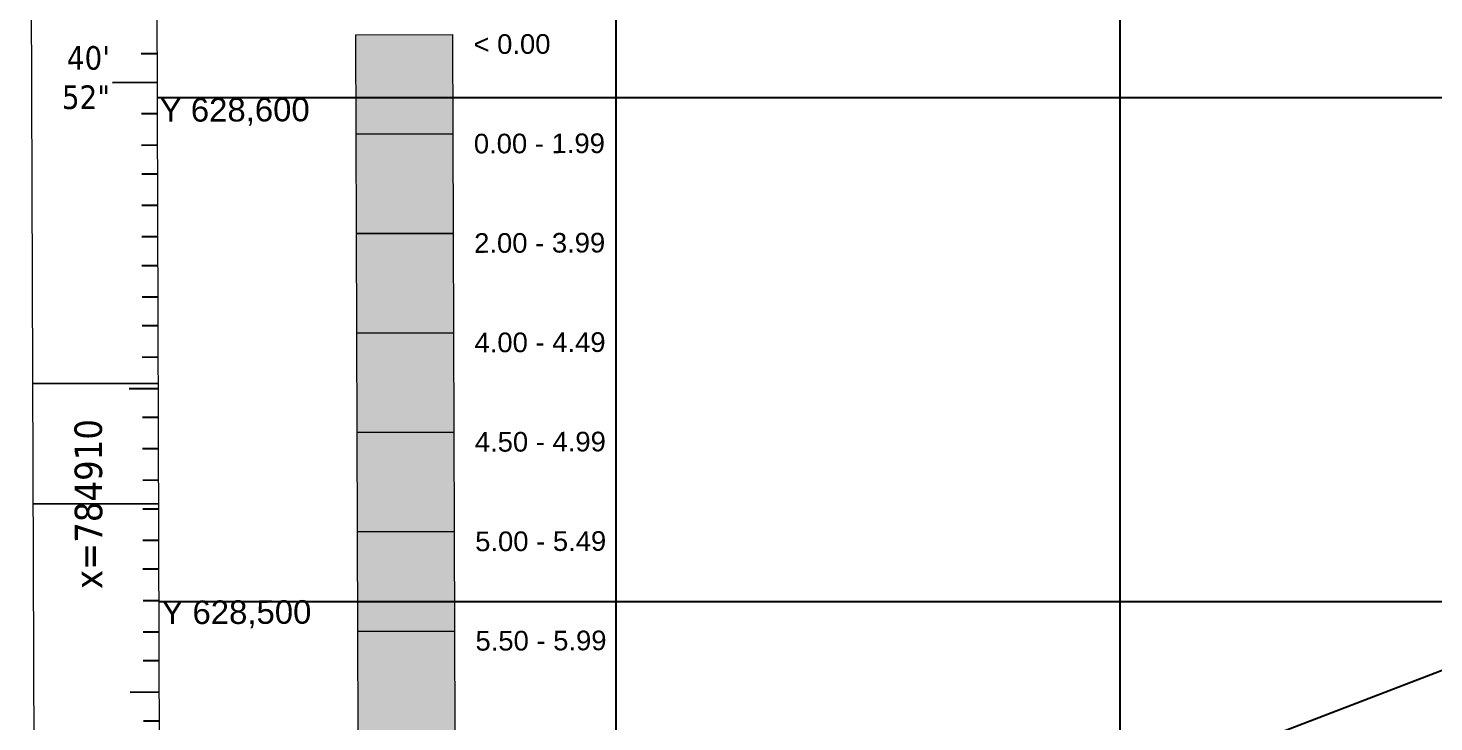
# Model space of a CAD drawing. Header units: millimetres. Extents: x 784883 to 785608, y 628235 to 628806.
# Drawn here: x 784883.3 to 785162.3, y 628476.1 to 628613.8 of the extents above; entities that cross this region are included whole.
import ezdxf

# ---------------------------------------------------------------- set-up
doc = ezdxf.new("R2010")
doc.units = ezdxf.units.MM
for name, color, linetype in [('Borders', 7, 'Continuous'), ('ColorBar', 7, 'Continuous'), ('Lat_Lon_Grid', 7, 'Continuous'), ('Projection_Grid', 7, 'Continuous')]:
    doc.layers.add(name, color=color, linetype=linetype)

msp = doc.modelspace()

# ---------------------------------------------------------------- hatches: boundary and pattern name
at = {"layer": 'ColorBar', "true_color": 0xff0000}
for points in [[(784948.29, 628612.48), (784967.51, 628612.54), (784967.57, 628592.81), (784948.36, 628592.74), (784948.29, 628612.48), (784948.29, 628612.48)], [(784948.36, 628592.74), (784967.57, 628592.81), (784967.64, 628573.07), (784948.42, 628573.01), (784948.36, 628592.74), (784948.36, 628592.74)]]:
    msp.add_hatch(color=1, dxfattribs=at).paths.add_polyline_path(points, flags=0)
at = {"layer": 'ColorBar', "true_color": 0x00a500}
msp.add_hatch(color=94, dxfattribs=at).paths.add_polyline_path([(784948.42, 628573.01), (784967.64, 628573.07), (784967.7, 628553.34), (784948.49, 628553.28), (784948.42, 628573.01), (784948.42, 628573.01)], flags=0)
at = {"layer": 'ColorBar', "true_color": 0x0000ff}
msp.add_hatch(color=5, dxfattribs=at).paths.add_polyline_path([(784948.49, 628553.28), (784967.7, 628553.34), (784967.77, 628533.6), (784948.55, 628533.54), (784948.49, 628553.28), (784948.49, 628553.28)], flags=0)
at = {"layer": 'ColorBar', "true_color": 0x7c00a5}
msp.add_hatch(color=204, dxfattribs=at).paths.add_polyline_path([(784948.55, 628533.54), (784967.77, 628533.6), (784967.83, 628513.87), (784948.62, 628513.81), (784948.55, 628533.54), (784948.55, 628533.54)], flags=0)
at = {"layer": 'ColorBar', "true_color": 0x989898}
msp.add_hatch(color=252, dxfattribs=at).paths.add_polyline_path([(784948.62, 628513.81), (784967.83, 628513.87), (784967.9, 628494.14), (784948.68, 628494.07), (784948.62, 628513.81), (784948.62, 628513.81)], flags=0)
at = {"layer": 'ColorBar', "true_color": 0x000000}
msp.add_hatch(color=18, dxfattribs=at).paths.add_polyline_path([(784948.68, 628494.07), (784967.9, 628494.14), (784967.96, 628474.4), (784948.75, 628474.34), (784948.68, 628494.07), (784948.68, 628494.07)], flags=0)

# ---------------------------------------------------------------- linework, layer by layer
at = {"color": 240, "true_color": 0xed1f24}
msp.add_lwpolyline([(784920.92, 628393.09), (785176.53, 628491.18), (785223.93, 628367.67), (784968.32, 628269.58)], close=True, dxfattribs=at)
at = {"layer": 'Borders', "color": 18, "linetype": 'Continuous', "lineweight": 20, "true_color": 0x000000}
for p, q in [((784883.26, 628803.89), (784885.15, 628234.72)), ((784908.27, 628779.05), (784909.99, 628259.73))]:
    msp.add_line(p, q, dxfattribs=at)
at = {"layer": 'ColorBar', "color": 1, "linetype": 'Continuous', "lineweight": 20, "true_color": 0xff0000}
for points in [[(784948.29, 628612.48, 0), (784967.51, 628612.54, 0), (784967.57, 628592.81, 0), (784948.36, 628592.74, 0), (784948.29, 628612.48, 0)], [(784948.36, 628592.74, 0), (784967.57, 628592.81, 0), (784967.64, 628573.07, 0), (784948.42, 628573.01, 0), (784948.36, 628592.74, 0)]]:
    msp.add_polyline3d(points, dxfattribs=at)
at = {"layer": 'ColorBar', "color": 94, "linetype": 'Continuous', "lineweight": 20, "true_color": 0x00a500}
msp.add_polyline3d([(784948.42, 628573.01, 0), (784967.64, 628573.07, 0), (784967.7, 628553.34, 0), (784948.49, 628553.28, 0), (784948.42, 628573.01, 0)], dxfattribs=at)
at = {"layer": 'ColorBar', "color": 5, "linetype": 'Continuous', "lineweight": 20, "true_color": 0x0000ff}
msp.add_polyline3d([(784948.49, 628553.28, 0), (784967.7, 628553.34, 0), (784967.77, 628533.6, 0), (784948.55, 628533.54, 0), (784948.49, 628553.28, 0)], dxfattribs=at)
at = {"layer": 'ColorBar', "color": 204, "linetype": 'Continuous', "lineweight": 20, "true_color": 0x7c00a5}
msp.add_polyline3d([(784948.55, 628533.54, 0), (784967.77, 628533.6, 0), (784967.83, 628513.87, 0), (784948.62, 628513.81, 0), (784948.55, 628533.54, 0)], dxfattribs=at)
at = {"layer": 'ColorBar', "color": 252, "linetype": 'Continuous', "lineweight": 20, "true_color": 0x989898}
msp.add_polyline3d([(784948.62, 628513.81, 0), (784967.83, 628513.87, 0), (784967.9, 628494.14, 0), (784948.68, 628494.07, 0), (784948.62, 628513.81, 0)], dxfattribs=at)
at = {"layer": 'ColorBar', "color": 18, "linetype": 'Continuous', "lineweight": 20, "true_color": 0x000000}
msp.add_polyline3d([(784948.68, 628494.07, 0), (784967.9, 628494.14, 0), (784967.96, 628474.4, 0), (784948.75, 628474.34, 0), (784948.68, 628494.07, 0)], dxfattribs=at)
at = {"layer": 'Lat_Lon_Grid', "color": 18, "linetype": 'Continuous', "true_color": 0x000000}
for p, q in [((784908.83, 628608.71), (784905.72, 628608.7)), ((784908.85, 628603), (784900.03, 628602.97)), ((784908.87, 628596.77), (784905.76, 628596.76)), ((784908.9, 628590.54), (784905.78, 628590.53)), ((784908.91, 628584.82), (784905.8, 628584.81)), ((784908.93, 628578.59), (784905.82, 628578.58)), ((784908.96, 628572.36), (784905.84, 628572.35)), ((784908.97, 628566.65), (784905.86, 628566.64)), ((784909, 628560.41), (784905.88, 628560.4)), ((784909.01, 628554.7), (784905.9, 628554.69)), ((784909.03, 628548.47), (784905.92, 628548.46)), ((784909.05, 628543.28), (784884.12, 628543.19)), ((784909.06, 628542.24), (784903.34, 628542.22)), ((784909.07, 628536.53), (784905.96, 628536.52)), ((784909.09, 628530.29), (784905.98, 628530.28)), ((784909.12, 628524.06), (784906, 628524.05)), ((784909.13, 628519.39), (784884.2, 628519.31)), ((784909.13, 628518.35), (784906.02, 628518.34)), ((784909.16, 628512.12), (784906.04, 628512.11)), ((784909.17, 628506.41), (784906.06, 628506.4)), ((784909.19, 628500.17), (784906.08, 628500.16)), ((784909.22, 628493.94), (784906.1, 628493.93)), ((784909.23, 628488.23), (784906.12, 628488.22)), ((784909.26, 628482), (784903.54, 628481.98)), ((784909.27, 628476.28), (784906.16, 628476.27))]:
    msp.add_line(p, q, dxfattribs=at)
at = {"layer": 'Projection_Grid', "color": 18, "linetype": 'Continuous', "true_color": 0x000000}
for p, q in [((785000, 628260.11), (785000, 628779.27)), ((785100, 628260.44), (785100, 628779.6)), ((784908.96, 628600), (785581.81, 628600)), ((784909.29, 628500), (785582.15, 628500))]:
    msp.add_line(p, q, dxfattribs=at)

# ---------------------------------------------------------------- texts
at = {"layer": 'ColorBar', "color": 1, "true_color": 0xff0000, "char_height": 3.8949, "attachment_point": 1, "rotation": 0.19}
for s, insert, width in [('{\\fArial|b0|i0|c1|p0;<\\~0.00}', (784971.66, 628612.56), 225.906), ('{\\fArial|b0|i0|c1|p0;0.00\\~-\\~1.99}', (784971.73, 628592.82), 272.6452)]:
    msp.add_mtext(s, dxfattribs=dict(at, insert=insert, width=width))
at = {"layer": 'ColorBar', "color": 94, "true_color": 0x00a500, "insert": (784971.79, 628573.09), "char_height": 3.8949, "width": 272.6452, "attachment_point": 1, "rotation": 0.19}
msp.add_mtext('{\\fArial|b0|i0|c1|p0;2.00\\~-\\~3.99}', dxfattribs=at)
at = {"layer": 'ColorBar', "color": 5, "true_color": 0x0000ff, "insert": (784971.86, 628553.35), "char_height": 3.8949, "width": 272.6452, "attachment_point": 1, "rotation": 0.19}
msp.add_mtext('{\\fArial|b0|i0|c1|p0;4.00\\~-\\~4.49}', dxfattribs=at)
at = {"layer": 'ColorBar', "color": 204, "true_color": 0x7c00a5, "insert": (784971.92, 628533.62), "char_height": 3.8949, "width": 272.6452, "attachment_point": 1, "rotation": 0.19}
msp.add_mtext('{\\fArial|b0|i0|c1|p0;4.50\\~-\\~4.99}', dxfattribs=at)
at = {"layer": 'ColorBar', "color": 252, "true_color": 0x989898, "insert": (784971.99, 628513.88), "char_height": 3.8949, "width": 272.6452, "attachment_point": 1, "rotation": 0.19}
msp.add_mtext('{\\fArial|b0|i0|c1|p0;5.00\\~-\\~5.49}', dxfattribs=at)
at = {"layer": 'ColorBar', "color": 18, "true_color": 0x000000, "insert": (784972.05, 628494.15), "char_height": 3.8949, "width": 272.6452, "attachment_point": 1, "rotation": 0.19}
msp.add_mtext('{\\fArial|b0|i0|c1|p0;5.50\\~-\\~5.99}', dxfattribs=at)
at = {"layer": 'Lat_Lon_Grid', "color": 18, "true_color": 0x000000}
for s, insert, char_height, width, attachment_point, rotation in [("{\\fTahoma|b0|i0|c1|p0;40'}", (784899.48, 628610.24), 4.6739, 243.0437, 3, 0.19), ('{\\fTahoma|b0|i0|c1|p0;52"}', (784899.51, 628602.45), 4.6739, 243.0437, 3, 0.19), ('{\\fTahoma|b0|i0|c1|p0;x=784910}', (784892.51, 628519.33), 5.4529, 338.08, 2, 90.19)]:
    msp.add_mtext(s, dxfattribs=dict(at, insert=insert, char_height=char_height, width=width, attachment_point=attachment_point, rotation=rotation))
at = {"layer": 'Projection_Grid', "color": 18, "true_color": 0x000000, "char_height": 4.6739, "width": 439.3482, "attachment_point": 1, "rotation": 0.19}
for s, insert in [('{\\fMicrosoft Sans Serif|b0|i0|c1|p0;Y\\~628,600}', (784909.38, 628599.89)), ('{\\fMicrosoft Sans Serif|b0|i0|c1|p0;Y\\~628,500}', (784909.71, 628500.18))]:
    msp.add_mtext(s, dxfattribs=dict(at, insert=insert))

doc.saveas('drawing.dxf')
